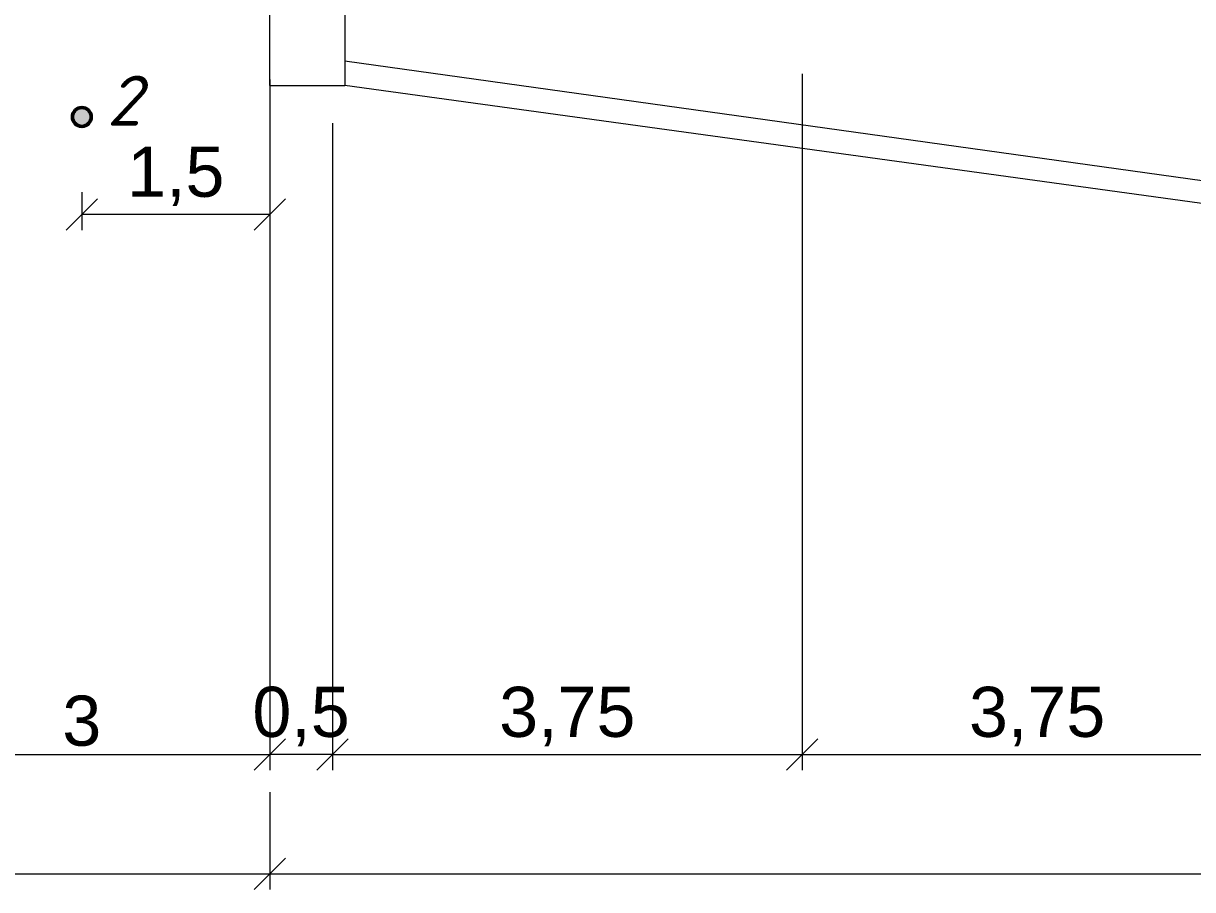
# Model space of a CAD drawing. Header units: millimetres. Extents: x -2123 to 33349, y -614 to 835.
# Drawn here: x 27.48 to 36.82, y -184.76 to -177.85 of the extents above; entities that cross this region are included whole.
import ezdxf

# ---------------------------------------------------------------- set-up
doc = ezdxf.new("R2010")
doc.units = ezdxf.units.MM
doc.layers.get('0').update_dxf_attribs({"lineweight": 15})
for name, color, linetype, lineweight in [('Дор. Розм.', 7, 'Continuous', 50), ('Линия 0.2', 220, 'Continuous', 20), ('Размер', 94, 'Continuous', 15)]:
    doc.layers.add(name, color=color, linetype=linetype, lineweight=lineweight)
doc.styles.get("Standard").update_dxf_attribs({"font": 'arial.ttf'})
doc.styles.add('стиль1', font='isocpeui.ttf')
doc.dimstyles.new('М-100', dxfattribs={"dimscale": 100, "dimtxt": 4, "dimasz": 2.5, "dimexe": 1.25, "dimexo": 3, "dimtad": 1, "dimlfac": 0.001, "dimtxsty": 'Standard', "dimblk": 'OBLIQUE', "dimcen": 2.5, "dimadec": 0, "dimazin": 0, "dimtfac": 1, "dimtmove": 0, "dimatfit": 3, "dimldrblk": 'OBLIQUE', "dimfxl": 1.25, "dimlwd": -1, "dimlwe": -1, "dimarcsym": 0})

# ---------------------------------------------------------------- blocks, each defined once
blk = doc.blocks.new('_Oblique')
at = {"color": 0, "linetype": 'ByBlock', "lineweight": -2}
blk.add_line((-0.5, -0.5), (0.5, 0.5), dxfattribs=at)
blk = doc.blocks.new('*D321')
at = {"layer": 'Defpoints', "color": 0, "ltscale": 1000, "transparency": 16777216}
for p in [(20598.8, 62673), (21098.8, 62673), (20598.8, 58765.4)]:
    blk.add_point(p, dxfattribs=at)
at = {"layer": 'Размер', "color": 0, "ltscale": 1000, "transparency": 16777216}
for p, q in [((20598.8, 62373), (20598.8, 58640.4)), ((21098.8, 62373), (21098.8, 58640.4)), ((21098.8, 58765.4), (20598.8, 58765.4))]:
    blk.add_line(p, q, dxfattribs=at)
at = {"layer": 'Размер', "color": 0, "ltscale": 1000, "transparency": 16777216, "xscale": 250, "yscale": 250, "zscale": 250, "rotation": 180}
blk.add_blockref('_Oblique', (20598.8, 58765.4), dxfattribs=at)
at = {"layer": 'Размер', "color": 0, "ltscale": 1000, "transparency": 16777216, "xscale": 250, "yscale": 250, "zscale": 250}
blk.add_blockref('_Oblique', (21098.8, 58765.4), dxfattribs=at)
at = {"layer": 'Размер', "color": 0, "ltscale": 1000, "transparency": 16777216, "insert": (20848.8, 59068.3), "char_height": 400, "attachment_point": 5}
blk.add_mtext('0,5', dxfattribs=at)
blk = doc.blocks.new('*D331')
at = {"layer": 'Defpoints', "color": 0, "ltscale": 1000, "transparency": 16777216}
for p in [(24848.8, 64495.3), (28598.8, 62436.7), (28598.8, 58765.4)]:
    blk.add_point(p, dxfattribs=at)
at = {"layer": 'Размер', "color": 0, "ltscale": 1000, "transparency": 16777216}
for p, q in [((24848.8, 64195.3), (24848.8, 58640.4)), ((28598.8, 62136.7), (28598.8, 58640.4)), ((24848.8, 58765.4), (28598.8, 58765.4))]:
    blk.add_line(p, q, dxfattribs=at)
at = {"layer": 'Размер', "color": 0, "ltscale": 1000, "transparency": 16777216, "xscale": 250, "yscale": 250, "zscale": 250, "rotation": 180}
blk.add_blockref('_Oblique', (24848.8, 58765.4), dxfattribs=at)
at = {"layer": 'Размер', "color": 0, "ltscale": 1000, "transparency": 16777216, "xscale": 250, "yscale": 250, "zscale": 250}
blk.add_blockref('_Oblique', (28598.8, 58765.4), dxfattribs=at)
at = {"layer": 'Размер', "color": 0, "ltscale": 1000, "transparency": 16777216, "insert": (26723.8, 59068.3), "char_height": 400, "attachment_point": 5}
blk.add_mtext('3,75', dxfattribs=at)
blk = doc.blocks.new('*D332')
at = {"layer": 'Defpoints', "color": 0, "ltscale": 1000, "transparency": 16777216}
for p in [(21098.8, 64102.4), (24848.8, 62436.7), (24848.8, 58765.4)]:
    blk.add_point(p, dxfattribs=at)
at = {"layer": 'Размер', "color": 0, "ltscale": 1000, "transparency": 16777216}
for p, q in [((21098.8, 63802.4), (21098.8, 58640.4)), ((24848.8, 62136.7), (24848.8, 58640.4)), ((21098.8, 58765.4), (24848.8, 58765.4))]:
    blk.add_line(p, q, dxfattribs=at)
at = {"layer": 'Размер', "color": 0, "ltscale": 1000, "transparency": 16777216, "xscale": 250, "yscale": 250, "zscale": 250, "rotation": 180}
blk.add_blockref('_Oblique', (21098.8, 58765.4), dxfattribs=at)
at = {"layer": 'Размер', "color": 0, "ltscale": 1000, "transparency": 16777216, "xscale": 250, "yscale": 250, "zscale": 250}
blk.add_blockref('_Oblique', (24848.8, 58765.4), dxfattribs=at)
at = {"layer": 'Размер', "color": 0, "ltscale": 1000, "transparency": 16777216, "insert": (22973.8, 59068.3), "char_height": 400, "attachment_point": 5}
blk.add_mtext('3,75', dxfattribs=at)
blk = doc.blocks.new('*D335')
at = {"layer": 'Defpoints', "color": 0, "ltscale": 1000, "transparency": 16777216}
for p in [(17598.8, 64852.4), (20598.8, 64452.4), (20598.8, 58765.4)]:
    blk.add_point(p, dxfattribs=at)
at = {"layer": 'Размер', "color": 0, "ltscale": 1000, "transparency": 16777216}
for p, q in [((17598.8, 64552.4), (17598.8, 58640.4)), ((20598.8, 64152.4), (20598.8, 58640.4)), ((17598.8, 58765.4), (20598.8, 58765.4))]:
    blk.add_line(p, q, dxfattribs=at)
at = {"layer": 'Размер', "color": 0, "ltscale": 1000, "transparency": 16777216, "xscale": 250, "yscale": 250, "zscale": 250, "rotation": 180}
blk.add_blockref('_Oblique', (17598.8, 58765.4), dxfattribs=at)
at = {"layer": 'Размер', "color": 0, "ltscale": 1000, "transparency": 16777216, "xscale": 250, "yscale": 250, "zscale": 250}
blk.add_blockref('_Oblique', (20598.8, 58765.4), dxfattribs=at)
at = {"layer": 'Размер', "color": 0, "ltscale": 1000, "transparency": 16777216, "insert": (19098.8, 59032.3), "char_height": 400, "attachment_point": 5}
blk.add_mtext('3', dxfattribs=at)
blk = doc.blocks.new('*D336')
at = {"layer": 'Defpoints', "color": 0, "ltscale": 1000, "transparency": 16777216}
for p in [(19098.8, 63552.4), (20598.8, 63552.4), (19098.8, 63075)]:
    blk.add_point(p, dxfattribs=at)
at = {"layer": 'Размер', "color": 0, "ltscale": 1000, "transparency": 16777216}
for p, q in [((19098.8, 63252.4), (19098.8, 62950)), ((20598.8, 63252.4), (20598.8, 62950)), ((20598.8, 63075), (19098.8, 63075))]:
    blk.add_line(p, q, dxfattribs=at)
at = {"layer": 'Размер', "color": 0, "ltscale": 1000, "transparency": 16777216, "xscale": 250, "yscale": 250, "zscale": 250, "rotation": 180}
blk.add_blockref('_Oblique', (19098.8, 63075), dxfattribs=at)
at = {"layer": 'Размер', "color": 0, "ltscale": 1000, "transparency": 16777216, "xscale": 250, "yscale": 250, "zscale": 250}
blk.add_blockref('_Oblique', (20598.8, 63075), dxfattribs=at)
at = {"layer": 'Размер', "color": 0, "ltscale": 1000, "transparency": 16777216, "insert": (19848.8, 63377.9), "char_height": 400, "attachment_point": 5}
blk.add_mtext('1,5', dxfattribs=at)
blk = doc.blocks.new('*D357')
at = {"layer": 'Defpoints', "color": 0, "ltscale": 1000, "transparency": 16777216}
for p in [(20598.8, 58765.4), (53598.8, 58765.4), (53598.8, 57811.9)]:
    blk.add_point(p, dxfattribs=at)
at = {"layer": 'Размер', "color": 0, "ltscale": 1000, "transparency": 16777216}
for p, q in [((20598.8, 58465.4), (20598.8, 57686.9)), ((53598.8, 58465.4), (53598.8, 57686.9)), ((20598.8, 57811.9), (53598.8, 57811.9))]:
    blk.add_line(p, q, dxfattribs=at)
at = {"layer": 'Размер', "color": 0, "ltscale": 1000, "transparency": 16777216, "xscale": 250, "yscale": 250, "zscale": 250, "rotation": 180}
blk.add_blockref('_Oblique', (20598.8, 57811.9), dxfattribs=at)
at = {"layer": 'Размер', "color": 0, "ltscale": 1000, "transparency": 16777216, "xscale": 250, "yscale": 250, "zscale": 250}
blk.add_blockref('_Oblique', (53598.8, 57811.9), dxfattribs=at)
at = {"layer": 'Размер', "color": 0, "ltscale": 1000, "transparency": 16777216, "insert": (37098.8, 58078.8), "char_height": 400, "attachment_point": 5}
blk.add_mtext('33', dxfattribs=at)
blk = doc.blocks.new('*D358')
at = {"layer": 'Defpoints', "color": 0, "ltscale": 1000, "transparency": 16777216}
for p in [(11098.8, 58765.4), (20598.8, 58765.4), (20598.8, 57811.9)]:
    blk.add_point(p, dxfattribs=at)
at = {"layer": 'Размер', "color": 0, "ltscale": 1000, "transparency": 16777216}
for p, q in [((11098.8, 58465.4), (11098.8, 57686.9)), ((20598.8, 58465.4), (20598.8, 57686.9)), ((11098.8, 57811.9), (20598.8, 57811.9))]:
    blk.add_line(p, q, dxfattribs=at)
at = {"layer": 'Размер', "color": 0, "ltscale": 1000, "transparency": 16777216, "xscale": 250, "yscale": 250, "zscale": 250, "rotation": 180}
blk.add_blockref('_Oblique', (11098.8, 57811.9), dxfattribs=at)
at = {"layer": 'Размер', "color": 0, "ltscale": 1000, "transparency": 16777216, "xscale": 250, "yscale": 250, "zscale": 250}
blk.add_blockref('_Oblique', (20598.8, 57811.9), dxfattribs=at)
at = {"layer": 'Размер', "color": 0, "ltscale": 1000, "transparency": 16777216, "insert": (15848.8, 58114.8), "char_height": 400, "attachment_point": 5}
blk.add_mtext('9,5', dxfattribs=at)
blk = doc.blocks.new('1')
at = {"ltscale": 1000}
h = blk.add_hatch(color=0, dxfattribs=at)
h.dxf.hatch_style = 1
h.paths.add_polyline_path([(19173.804, 63852.384, 1), (19023.804, 63852.384, 1)])
at = {"color": 0, "ltscale": 1000}
blk.add_circle((19098.804, 63852.384), 75, dxfattribs=at)
at = {"layer": 'Линия 0.2', "color": 0, "ltscale": 1000}
for p, q in [((20599.01, 64102.384), (20598.804, 64702.384)), ((21198.804, 64702.589), (21198.804, 64102.384)), ((36831.193, 62119.263), (21198.804, 64296.518)), ((20598.804, 64102.384), (21198.804, 64102.384)), ((36738.062, 61963.954), (21198.804, 64102.384))]:
    blk.add_line(p, q, dxfattribs=at)
at = {"color": 0, "lineweight": 25, "ltscale": 1000, "insert": (19297.74, 64182.556), "char_height": 400, "attachment_point": 1, "style": 'стиль1'}
blk.add_mtext_dynamic_manual_height_columns('2', width=613.06669, gutter_width=12.5, heights=[0], dxfattribs=at)
at = {"layer": 'Размер', "color": 0, "ltscale": 1000}
for base, p1, p2, picture, middle in [((20598.804, 58765.386), (17598.804, 64852.384), (20598.804, 64452.384), '*D335', (19098.804, 59032.252)), ((28598.804, 58765.386), (24848.804, 64495.318), (28598.804, 62436.714), '*D331', (26723.804, 59068.268)), ((24848.804, 58765.386), (21098.804, 64102.384), (24848.804, 62436.714), '*D332', (22973.804, 59068.268)), ((19098.804, 63075.011), (20598.804, 63552.384), (19098.804, 63552.384), '*D336', (19848.804, 63377.893)), ((20598.804, 57811.912), (11098.804, 58765.386), (20598.804, 58765.386), '*D358', (15848.804, 58114.794)), ((53598.804, 57811.912), (20598.804, 58765.386), (53598.804, 58765.386), '*D357', (37098.804, 58078.778))]:
    dim = blk.add_linear_dim(base=base, p1=p1, p2=p2, dimstyle='М-100', dxfattribs=at)
    dim.commit()
    dim.dimension.update_dxf_attribs({"geometry": picture, "text_midpoint": middle})
dim = blk.add_linear_dim(base=(20598.804, 58765.386), p1=(21098.804, 62673.03), p2=(20598.804, 62673.03), dimstyle='М-100', dxfattribs=at)
dim.commit()
dim.dimension.update_dxf_attribs({"geometry": '*D321', "text_midpoint": (20848.804, 58765.386), "dimtype": 128})

msp = doc.modelspace()

# ---------------------------------------------------------------- block references
at = {"layer": 'Дор. Розм.', "xscale": 0.001, "yscale": 0.001, "zscale": 0.001}
msp.add_blockref('1', (8.8515, -242.4478), dxfattribs=at)

doc.saveas('drawing.dxf')
